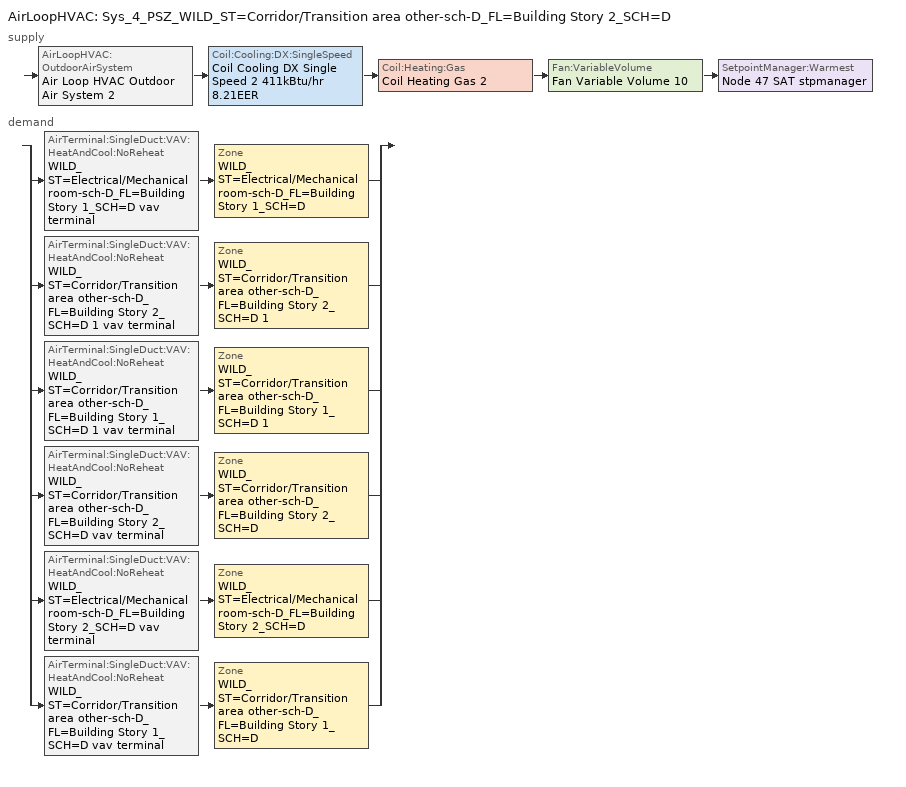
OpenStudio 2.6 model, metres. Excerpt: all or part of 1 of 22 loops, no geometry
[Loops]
AirLoopHVAC 'Sys_4_PSZ_WILD_ST=Corridor/Transition area other-sch-D_FL=Building Story 2_SCH=D'
 supply: AirLoopHVAC:OutdoorAirSystem 'Air Loop HVAC Outdoor Air System 2' > Coil:Cooling:DX:SingleSpeed 'Coil Cooling DX Single Speed 2 411kBtu/hr 8.21EER' > Coil:Heating:Gas 'Coil Heating Gas 2' > Fan:VariableVolume 'Fan Variable Volume 10' > SetpointManager:Warmest 'Node 47 SAT stpmanager'
 demand: split
  | AirTerminal:SingleDuct:VAV:HeatAndCool:NoReheat 'WILD_ST=Electrical/Mechanical room-sch-D_FL=Building Story 1_SCH=D vav terminal' > Zone 'WILD_ST=Electrical/Mechanical room-sch-D_FL=Building Story 1_SCH=D'
  | AirTerminal:SingleDuct:VAV:HeatAndCool:NoReheat 'WILD_ST=Corridor/Transition area other-sch-D_FL=Building Story 2_SCH=D 1 vav terminal' > Zone 'WILD_ST=Corridor/Transition area other-sch-D_FL=Building Story 2_SCH=D 1'
  | AirTerminal:SingleDuct:VAV:HeatAndCool:NoReheat 'WILD_ST=Corridor/Transition area other-sch-D_FL=Building Story 1_SCH=D 1 vav terminal' > Zone 'WILD_ST=Corridor/Transition area other-sch-D_FL=Building Story 1_SCH=D 1'
  | AirTerminal:SingleDuct:VAV:HeatAndCool:NoReheat 'WILD_ST=Corridor/Transition area other-sch-D_FL=Building Story 2_SCH=D vav terminal' > Zone 'WILD_ST=Corridor/Transition area other-sch-D_FL=Building Story 2_SCH=D'
  | AirTerminal:SingleDuct:VAV:HeatAndCool:NoReheat 'WILD_ST=Electrical/Mechanical room-sch-D_FL=Building Story 2_SCH=D vav terminal' > Zone 'WILD_ST=Electrical/Mechanical room-sch-D_FL=Building Story 2_SCH=D'
  | AirTerminal:SingleDuct:VAV:HeatAndCool:NoReheat 'WILD_ST=Corridor/Transition area other-sch-D_FL=Building Story 1_SCH=D vav terminal' > Zone 'WILD_ST=Corridor/Transition area other-sch-D_FL=Building Story 1_SCH=D'
[Sizing:Zone] Zone Cooling Design Supply Air Temperature Input Method=SupplyAirTemperature; Zone Cooling Design Supply Air Temperature {C}=13; Zone Cooling Design Supply Air Temperature Difference {deltaC}=11.11; Zone Heating Design Supply Air Temperature Input Method=SupplyAirTemperature; Zone Heating Design Supply Air Temperature {C}=43; Zone Heating Design Supply Air Temperature Difference {deltaC}=11.11; Zone Cooling Design Supply Air Humidity Ratio {kg-H2O/kg-air}=0.0085; Zone Heating Design Supply Air Humidity Ratio {kg-H2O/kg-air}=0.008; Zone Heating Sizing Factor=1.3; Zone Cooling Sizing Factor=1.1; Cooling Design Air Flow Method=DesignDay; Heating Design Air Flow Method=DesignDay; Account for Dedicated Outdoor Air System=No; Dedicated Outdoor Air System Control Strategy=NeutralSupplyAir; Dedicated Outdoor Air Low Setpoint Temperature for Design {C}=autosize; Dedicated Outdoor Air High Setpoint Temperature for Design {C}=autosize
WILD_ST=Corridor/Transition area other-sch-D_FL=Building Story 2_SCH=D; WILD_ST=Corridor/Transition area other-sch-D_FL=Building Story 1_SCH=D; WILD_ST=Corridor/Transition area other-sch-D_FL=Building Story 1_SCH=D 1; WILD_ST=Corridor/Transition area other-sch-D_FL=Building Story 2_SCH=D 1; WILD_ST=Electrical/Mechanical room-sch-D_FL=Building Story 1_SCH=D; WILD_ST=Electrical/Mechanical room-sch-D_FL=Building Story 2_SCH=D
[Zone equipment]
WILD_ST=Corridor/Transition area other-sch-D_FL=Building Story 2_SCH=D: WILD_ST=Corridor/Transition area other-sch-D_FL=Building Story 2_SCH=D erv doas, Zone HVAC Baseboard Convective Water 3, WILD_ST=Corridor/Transition area other-sch-D_FL=Building Story 2_SCH=D vav terminal
WILD_ST=Corridor/Transition area other-sch-D_FL=Building Story 1_SCH=D: WILD_ST=Corridor/Transition area other-sch-D_FL=Building Story 1_SCH=D erv doas, Zone HVAC Baseboard Convective Water 4, WILD_ST=Corridor/Transition area other-sch-D_FL=Building Story 1_SCH=D vav terminal
WILD_ST=Corridor/Transition area other-sch-D_FL=Building Story 1_SCH=D 1: WILD_ST=Corridor/Transition area other-sch-D_FL=Building Story 1_SCH=D 1 erv doas, Zone HVAC Baseboard Convective Water 5, WILD_ST=Corridor/Transition area other-sch-D_FL=Building Story 1_SCH=D 1 vav terminal
WILD_ST=Corridor/Transition area other-sch-D_FL=Building Story 2_SCH=D 1: WILD_ST=Corridor/Transition area other-sch-D_FL=Building Story 2_SCH=D 1 erv doas, Zone HVAC Baseboard Convective Water 6, WILD_ST=Corridor/Transition area other-sch-D_FL=Building Story 2_SCH=D 1 vav terminal
WILD_ST=Electrical/Mechanical room-sch-D_FL=Building Story 1_SCH=D: WILD_ST=Electrical/Mechanical room-sch-D_FL=Building Story 1_SCH=D erv doas, Zone HVAC Baseboard Convective Water 7, WILD_ST=Electrical/Mechanical room-sch-D_FL=Building Story 1_SCH=D vav terminal
WILD_ST=Electrical/Mechanical room-sch-D_FL=Building Story 2_SCH=D: WILD_ST=Electrical/Mechanical room-sch-D_FL=Building Story 2_SCH=D erv doas, Zone HVAC Baseboard Convective Water 8, WILD_ST=Electrical/Mechanical room-sch-D_FL=Building Story 2_SCH=D vav terminal
[AirLoopHVAC]
Sys_4_PSZ_WILD_ST=Corridor/Transition area other-sch-D_FL=Building Story 2_SCH=D: Availability Schedule=Sys_4_PSZ_WILD_ST=Corridor/Transition area other-sch-D_FL=Building Story 2_SCH=D Occ Sch; Design Supply Air Flow Rate {m3/s}=AutoSize
[Sizing:System]
Sys_4_PSZ_WILD_ST=Corridor/Transition area other-sch-D_FL=Building Story 2_SCH=D: Type of Load to Size On=Sensible; Design Outdoor Air Flow Rate {m3/s}=Autosize; Minimum System Air Flow Ratio=1; Preheat Design Temperature {C}=7; Preheat Design Humidity Ratio {kg-H2O/kg-Air}=0.008; Precool Design Temperature {C}=13; Precool Design Humidity Ratio {kg-H2O/kg-Air}=0.008; Central Cooling Design Supply Air Temperature {C}=13; Central Heating Design Supply Air Temperature {C}=43; Sizing Option=NonCoincident; 100% Outdoor Air in Cooling=No; 100% Outdoor Air in Heating=No; Central Cooling Design Supply Air Humidity Ratio {kg-H2O/kg-Air}=0.0085; Central Heating Design Supply Air Humidity Ratio {kg-H2O/kg-Air}=0.008; Cooling Design Air Flow Method=DesignDay; Cooling Design Air Flow Rate {m3/s}=0; Heating Design Air Flow Method=DesignDay; Heating Design Air Flow Rate {m3/s}=0; System Outdoor Air Method=ZoneSum; Zone Maximum Outdoor Air Fraction=1; Cooling Supply Air Flow Rate Per Floor Area {m3/s-m2}=0.00996765; Cooling Fraction of Autosized Cooling Supply Air Flow Rate=1; Cooling Supply Air Flow Rate Per Unit Cooling Capacity {m3/s-W}=3.94755e-05; Heating Supply Air Flow Rate Per Floor Area {m3/s-m2}=0.00996765; Heating Fraction of Autosized Heating Supply Air Flow Rate=1; Heating Fraction of Autosized Cooling Supply Air Flow Rate=1; Heating Supply Air Flow Rate Per Unit Heating Capacity {m3/s-W}=3.15882e-05; Cooling Design Capacity Method=CoolingDesignCapacity; Cooling Design Capacity {W}=autosize; Cooling Design Capacity Per Floor Area {W/m2}=234.7; Fraction of Autosized Cooling Design Capacity=1; Heating Design Capacity Method=HeatingDesignCapacity; Heating Design Capacity {W}=autosize; Heating Design Capacity Per Floor Area {W/m2}=157; Fraction of Autosized Heating Design Capacity=1; Central Cooling Capacity Control Method=OnOff
[Coil:Heating:Gas]
Coil Heating Gas 2: Availability Schedule=Always On Discrete; Gas Burner Efficiency=0.81; Nominal Capacity {W}=AutoSize; Parasitic Electric Load {W}=0; Part Load Fraction Correlation Curve=FURNACE-EFFPLR-NECB2011; Parasitic Gas Load {W}=0
[Coil:Cooling:DX:SingleSpeed]
Coil Cooling DX Single Speed 2 411kBtu/hr 8.21EER: Availability Schedule=Always On Discrete; Rated Total Cooling Capacity {W}=autosize; Rated Sensible Heat Ratio=autosize; Rated COP {W/W}=3.03977; Rated Air Flow Rate {m3/s}=autosize; Rated Evaporator Fan Power Per Volume Flow Rate {W/(m3/s)}=773.3; Total Cooling Capacity Function of Temperature Curve=DXCOOL-NECB2011-REF-CAPFT; Total Cooling Capacity Function of Flow Fraction Curve=DXCOOL-NECB2011-REF-CAPFFLOW; Energy Input Ratio Function of Temperature Curve=DXCOOL-NECB2011-REF-COOLEIRFT; Energy Input Ratio Function of Flow Fraction Curve=DXCOOL-NECB2011-REF-COOLEIRFFLOW; Part Load Fraction Correlation Curve=DXCOOL-NECB2011-REF-COOLPLFFPLR; Condenser Type=AirCooled; Evaporative Condenser Effectiveness=0; Evaporative Condenser Air Flow Rate {m3/s}=Autosize; Evaporative Condenser Pump Rated Power Consumption {W}=Autosize; Crankcase Heater Capacity {W}=0; Maximum Outdoor Dry-Bulb Temperature for Crankcase Heater Operation {C}=0; Basin Heater Capacity {W/K}=0; Basin Heater Setpoint Temperature {C}=10
[Controller:OutdoorAir]
Controller Outdoor Air 2: Minimum Outdoor Air Flow Rate {m3/s}=0; Maximum Outdoor Air Flow Rate {m3/s}=0; Economizer Control Type=DifferentialEnthalpy; Economizer Control Action Type=ModulateFlow; Lockout Type=NoLockout; Minimum Limit Type=FixedMinimum; Minimum Outdoor Air Schedule=Sys_4_PSZ_WILD_ST=Corridor/Transition area other-sch-D_FL=Building Story 2_SCH=D Occ Sch; Controller Mechanical Ventilation=Controller Mechanical Ventilation 2; High Humidity Control=No; Heat Recovery Bypass Control Type=BypassWhenOAFlowGreaterThanMinimum
[Controller:MechanicalVentilation]
Controller Mechanical Ventilation 2: Availability Schedule=Always On Discrete; System Outdoor Air Method=ZoneSum
[AirLoopHVAC:OutdoorAirSystem]
Air Loop HVAC Outdoor Air System 2: Controller=Controller Outdoor Air 2
[HeatExchanger:AirToAir:SensibleAndLatent] Availability Schedule=Always On Discrete; Nominal Supply Air Flow Rate {m3/s}=autosize; Sensible Effectiveness at 100% Heating Air Flow=0.76; Latent Effectiveness at 100% Heating Air Flow=0.75; Sensible Effectiveness at 75% Heating Air Flow=0.81; Latent Effectiveness at 75% Heating Air Flow=0.75; Sensible Effectiveness at 100% Cooling Air Flow=0.76; Latent Effectiveness at 100% Cooling Air Flow=0.75; Sensible Effectiveness at 75% Cooling Air Flow=0.81; Latent Effectiveness at 75% Cooling Air Flow=0.75; Nominal Electric Power {W}=0; Supply Air Outlet Temperature Control=No; Heat Exchanger Type=Rotary; Frost Control Type=ExhaustAirRecirculation; Threshold Temperature {C}=-23.3; Initial Defrost Time Fraction=0.167; Rate of Defrost Time Fraction Increase {1/K}=0.012; Economizer Lockout=No
WILD_ST=Electrical/Mechanical room-sch-D_FL=Building Story 1_SCH=D erv hx; WILD_ST=Corridor/Transition area other-sch-D_FL=Building Story 2_SCH=D 1 erv hx; WILD_ST=Corridor/Transition area other-sch-D_FL=Building Story 1_SCH=D 1 erv hx; WILD_ST=Corridor/Transition area other-sch-D_FL=Building Story 2_SCH=D erv hx; WILD_ST=Electrical/Mechanical room-sch-D_FL=Building Story 2_SCH=D erv hx; WILD_ST=Corridor/Transition area other-sch-D_FL=Building Story 1_SCH=D erv hx
[Fan:VariableVolume]
Fan Variable Volume 10: Availability Schedule=Always On Discrete; Fan Efficiency=0.75; Pressure Rise {Pa}=640; Maximum Flow Rate {m3/s}=Autosize; Fan Power Minimum Flow Rate Input Method=Fraction; Fan Power Minimum Flow Fraction=0.3; Fan Power Minimum Air Flow Rate {m3/s}=0; Motor Efficiency=0.9; Motor In Airstream Fraction=1; Fan Power Coefficient 1=0.0407599; Fan Power Coefficient 2=0.088045; Fan Power Coefficient 3=-0.0729261; Fan Power Coefficient 4=0.94374; Fan Power Coefficient 5=0
[SetpointManager:Warmest]
Node 47 SAT stpmanager: Control Variable=Temperature; Minimum Setpoint Temperature {C}=12; Maximum Setpoint Temperature {C}=35; Strategy=MaximumTemperature
[AirTerminal:SingleDuct:VAV:HeatAndCool:NoReheat] Availability Schedule=Always On Discrete; Maximum Air Flow Rate {m3/s}=autosize; Zone Minimum Air Flow Fraction=0.05
WILD_ST=Electrical/Mechanical room-sch-D_FL=Building Story 1_SCH=D vav terminal; WILD_ST=Corridor/Transition area other-sch-D_FL=Building Story 2_SCH=D 1 vav terminal; WILD_ST=Corridor/Transition area other-sch-D_FL=Building Story 1_SCH=D 1 vav terminal; WILD_ST=Corridor/Transition area other-sch-D_FL=Building Story 2_SCH=D vav terminal; WILD_ST=Electrical/Mechanical room-sch-D_FL=Building Story 2_SCH=D vav terminal; WILD_ST=Corridor/Transition area other-sch-D_FL=Building Story 1_SCH=D vav terminal
[ZoneHVAC:EnergyRecoveryVentilator:Controller] Temperature High Limit {C}=19; Temperature Low Limit {C}=13; Exhaust Air Temperature Limit=NoExhaustAirTemperatureLimit; Exhaust Air Enthalpy Limit=NoExhaustAirEnthalpyLimit; Time of Day Economizer Flow Control Schedule=Always Off Discrete; High Humidity Control Flag=No; High Humidity Outdoor Air Flow Ratio=1; Control High Indoor Humidity Based on Outdoor Humidity Ratio=Yes
Name | Electronic Enthalpy Limit Curve
WILD_ST=Electrical/Mechanical room-sch-D_FL=Building Story 1_SCH=D erv contr | Curve Cubic 13
WILD_ST=Corridor/Transition area other-sch-D_FL=Building Story 2_SCH=D 1 erv contr | Curve Cubic 14
WILD_ST=Corridor/Transition area other-sch-D_FL=Building Story 1_SCH=D 1 erv contr | Curve Cubic 15
WILD_ST=Corridor/Transition area other-sch-D_FL=Building Story 2_SCH=D erv contr | Curve Cubic 16
WILD_ST=Electrical/Mechanical room-sch-D_FL=Building Story 2_SCH=D erv contr | Curve Cubic 17
WILD_ST=Corridor/Transition area other-sch-D_FL=Building Story 1_SCH=D erv contr | Curve Cubic 18
[Fan:OnOff] Availability Schedule=Always On Discrete; Fan Efficiency=0.75; Pressure Rise {Pa}=200; Maximum Flow Rate {m3/s}=autosize; Motor Efficiency=0.9; Motor In Airstream Fraction=1
Name | Fan Power Ratio Function of Speed Ratio Curve | Fan Efficiency Ratio Function of Speed Ratio Curve
WILD_ST=Electrical/Mechanical room-sch-D_FL=Building Story 1_SCH=D erv sup fan | Fan On Off Power Curve 22 | Fan On Off Efficiency Curve 22
WILD_ST=Electrical/Mechanical room-sch-D_FL=Building Story 1_SCH=D erv exh fan | Fan On Off Power Curve 23 | Fan On Off Efficiency Curve 23
WILD_ST=Corridor/Transition area other-sch-D_FL=Building Story 2_SCH=D 1 erv sup fan | Fan On Off Power Curve 24 | Fan On Off Efficiency Curve 24
WILD_ST=Corridor/Transition area other-sch-D_FL=Building Story 2_SCH=D 1 erv exh fan | Fan On Off Power Curve 25 | Fan On Off Efficiency Curve 25
WILD_ST=Corridor/Transition area other-sch-D_FL=Building Story 1_SCH=D 1 erv sup fan | Fan On Off Power Curve 26 | Fan On Off Efficiency Curve 26
WILD_ST=Corridor/Transition area other-sch-D_FL=Building Story 1_SCH=D 1 erv exh fan | Fan On Off Power Curve 27 | Fan On Off Efficiency Curve 27
WILD_ST=Corridor/Transition area other-sch-D_FL=Building Story 2_SCH=D erv sup fan | Fan On Off Power Curve 28 | Fan On Off Efficiency Curve 28
WILD_ST=Corridor/Transition area other-sch-D_FL=Building Story 2_SCH=D erv exh fan | Fan On Off Power Curve 29 | Fan On Off Efficiency Curve 29
WILD_ST=Electrical/Mechanical room-sch-D_FL=Building Story 2_SCH=D erv sup fan | Fan On Off Power Curve 30 | Fan On Off Efficiency Curve 30
WILD_ST=Electrical/Mechanical room-sch-D_FL=Building Story 2_SCH=D erv exh fan | Fan On Off Power Curve 31 | Fan On Off Efficiency Curve 31
WILD_ST=Corridor/Transition area other-sch-D_FL=Building Story 1_SCH=D erv sup fan | Fan On Off Power Curve 32 | Fan On Off Efficiency Curve 32
WILD_ST=Corridor/Transition area other-sch-D_FL=Building Story 1_SCH=D erv exh fan | Fan On Off Power Curve 33 | Fan On Off Efficiency Curve 33
[ZoneHVAC:EnergyRecoveryVentilator] Availability Schedule=Sys_4_PSZ_WILD_ST=Corridor/Transition area other-sch-D_FL=Building Story 2_SCH=D Occ Sch; Supply Air Flow Rate {m3/s}=autosize; Exhaust Air Flow Rate {m3/s}=autosize; Ventilation Rate per Unit Floor Area {m3/s-m2}=0.0003048; Ventilation Rate per Occupant {m3/s-person}=0
Name | Heat Exchanger | Supply Air Fan | Exhaust Air Fan | Controller
WILD_ST=Electrical/Mechanical room-sch-D_FL=Building Story 1_SCH=D erv doas | WILD_ST=Electrical/Mechanical room-sch-D_FL=Building Story 1_SCH=D erv hx | WILD_ST=Electrical/Mechanical room-sch-D_FL=Building Story 1_SCH=D erv sup fan | WILD_ST=Electrical/Mechanical room-sch-D_FL=Building Story 1_SCH=D erv exh fan | WILD_ST=Electrical/Mechanical room-sch-D_FL=Building Story 1_SCH=D erv contr
WILD_ST=Corridor/Transition area other-sch-D_FL=Building Story 2_SCH=D 1 erv doas | WILD_ST=Corridor/Transition area other-sch-D_FL=Building Story 2_SCH=D 1 erv hx | WILD_ST=Corridor/Transition area other-sch-D_FL=Building Story 2_SCH=D 1 erv sup fan | WILD_ST=Corridor/Transition area other-sch-D_FL=Building Story 2_SCH=D 1 erv exh fan | WILD_ST=Corridor/Transition area other-sch-D_FL=Building Story 2_SCH=D 1 erv contr
WILD_ST=Corridor/Transition area other-sch-D_FL=Building Story 1_SCH=D 1 erv doas | WILD_ST=Corridor/Transition area other-sch-D_FL=Building Story 1_SCH=D 1 erv hx | WILD_ST=Corridor/Transition area other-sch-D_FL=Building Story 1_SCH=D 1 erv sup fan | WILD_ST=Corridor/Transition area other-sch-D_FL=Building Story 1_SCH=D 1 erv exh fan | WILD_ST=Corridor/Transition area other-sch-D_FL=Building Story 1_SCH=D 1 erv contr
WILD_ST=Corridor/Transition area other-sch-D_FL=Building Story 2_SCH=D erv doas | WILD_ST=Corridor/Transition area other-sch-D_FL=Building Story 2_SCH=D erv hx | WILD_ST=Corridor/Transition area other-sch-D_FL=Building Story 2_SCH=D erv sup fan | WILD_ST=Corridor/Transition area other-sch-D_FL=Building Story 2_SCH=D erv exh fan | WILD_ST=Corridor/Transition area other-sch-D_FL=Building Story 2_SCH=D erv contr
WILD_ST=Electrical/Mechanical room-sch-D_FL=Building Story 2_SCH=D erv doas | WILD_ST=Electrical/Mechanical room-sch-D_FL=Building Story 2_SCH=D erv hx | WILD_ST=Electrical/Mechanical room-sch-D_FL=Building Story 2_SCH=D erv sup fan | WILD_ST=Electrical/Mechanical room-sch-D_FL=Building Story 2_SCH=D erv exh fan | WILD_ST=Electrical/Mechanical room-sch-D_FL=Building Story 2_SCH=D erv contr
WILD_ST=Corridor/Transition area other-sch-D_FL=Building Story 1_SCH=D erv doas | WILD_ST=Corridor/Transition area other-sch-D_FL=Building Story 1_SCH=D erv hx | WILD_ST=Corridor/Transition area other-sch-D_FL=Building Story 1_SCH=D erv sup fan | WILD_ST=Corridor/Transition area other-sch-D_FL=Building Story 1_SCH=D erv exh fan | WILD_ST=Corridor/Transition area other-sch-D_FL=Building Story 1_SCH=D erv contr
[Schedule:Ruleset]
Sys_4_PSZ_WILD_ST=Corridor/Transition area other-sch-D_FL=Building Story 2_SCH=D Occ Sch: Default Day Schedule=Sys_4_PSZ_WILD_ST=Corridor/Transition area other-sch-D_FL=Building Story 2_SCH=D Occ Sch Default; Summer Design Day Schedule=Sys_4_PSZ_WILD_ST=Corridor/Transition area other-sch-D_FL=Building Story 2_SCH=D Occ Sch Summer Design Day; Winter Design Day Schedule=Sys_4_PSZ_WILD_ST=Corridor/Transition area other-sch-D_FL=Building Story 2_SCH=D Occ Sch Winter Design Day
[Schedule:Day]
Sys_4_PSZ_WILD_ST=Corridor/Transition area other-sch-D_FL=Building Story 2_SCH=D Occ Sch Default; Sys_4_PSZ_WILD_ST=Corridor/Transition area other-sch-D_FL=Building Story 2_SCH=D Occ Sch Winter Design Day; Sys_4_PSZ_WILD_ST=Corridor/Transition area other-sch-D_FL=Building Story 2_SCH=D Occ Sch Summer Design Day: 24, 0, 1
[Schedule:Rule] Schedule Ruleset=Sys_4_PSZ_WILD_ST=Corridor/Transition area other-sch-D_FL=Building Story 2_SCH=D Occ Sch; Date Specification Type=DateRange; Start Month=1; Start Day=1; End Month=12
Name | Rule Order | Day Schedule | Apply Monday | End Day | Apply Tuesday | Apply Wednesday | Apply Thursday | Apply Friday
Sys_4_PSZ_WILD_ST=Corridor/Transition area other-sch-D_FL=Building Story 2_SCH=D Occ Sch Monday Rule | 6 | Sys_4_PSZ_WILD_ST=Corridor/Transition area other-sch-D_FL=Building Story 2_SCH=D Occ Sch Monday | Yes | 25
Sys_4_PSZ_WILD_ST=Corridor/Transition area other-sch-D_FL=Building Story 2_SCH=D Occ Sch Tuesday Rule | 5 | Sys_4_PSZ_WILD_ST=Corridor/Transition area other-sch-D_FL=Building Story 2_SCH=D Occ Sch Tuesday |  | 26 | Yes
Sys_4_PSZ_WILD_ST=Corridor/Transition area other-sch-D_FL=Building Story 2_SCH=D Occ Sch Wednesday Rule | 4 | Sys_4_PSZ_WILD_ST=Corridor/Transition area other-sch-D_FL=Building Story 2_SCH=D Occ Sch Wednesday |  | 27 |  | Yes
Sys_4_PSZ_WILD_ST=Corridor/Transition area other-sch-D_FL=Building Story 2_SCH=D Occ Sch Thursday Rule | 3 | Sys_4_PSZ_WILD_ST=Corridor/Transition area other-sch-D_FL=Building Story 2_SCH=D Occ Sch Thursday |  | 28 |  |  | Yes
Sys_4_PSZ_WILD_ST=Corridor/Transition area other-sch-D_FL=Building Story 2_SCH=D Occ Sch Friday Rule | 2 | Sys_4_PSZ_WILD_ST=Corridor/Transition area other-sch-D_FL=Building Story 2_SCH=D Occ Sch Friday |  | 29 |  |  |  | Yes
[Schedule:Constant]
Name | Value
Always On Discrete | 1
Always Off Discrete | 0
[Curve:Biquadratic] Minimum Value of x=13; Maximum Value of x=24; Minimum Value of y=24; Maximum Value of y=46
Name | Coefficient1 Constant | Coefficient2 x | Coefficient3 x**2 | Coefficient4 y | Coefficient5 y**2 | Coefficient6 x*y
DXCOOL-NECB2011-REF-CAPFT | 0.867905 | 0.0142459 | 0.00055436 | -0.0075575 | 3.3e-05 | -0.0001918
DXCOOL-NECB2011-REF-COOLEIRFT | 0.116936 | 0.0284933 | -0.0004112 | 0.0214108 | 0.00016103 | -0.0006791
[Curve:Quadratic] Coefficient1 Constant=1; Coefficient2 x=0; Coefficient3 x**2=0; Minimum Value of x=0; Maximum Value of x=1
DXCOOL-NECB2011-REF-CAPFFLOW; DXCOOL-NECB2011-REF-COOLEIRFFLOW
[Curve:Cubic]
Name | Coefficient1 Constant | Coefficient2 x | Coefficient3 x**2 | Coefficient4 x**3 | Minimum Value of x | Maximum Value of x
DXCOOL-NECB2011-REF-COOLPLFFPLR | 0.0277 | 4.9151 | -8.184 | 4.2702 | 0.7 | 1
FURNACE-EFFPLR-NECB2011 | 0.7277 | 1.0667 | -1.5174 | 0.7282 | 0 | 1
Fan On Off Efficiency Curve 22; Fan On Off Efficiency Curve 23; Fan On Off Efficiency Curve 24; Fan On Off Efficiency Curve 25; Fan On Off Efficiency Curve 26; Fan On Off Efficiency Curve 27; Fan On Off Efficiency Curve 28; Fan On Off Efficiency Curve 29; Fan On Off Efficiency Curve 30; Fan On Off Efficiency Curve 31; Fan On Off Efficiency Curve 32; Fan On Off Efficiency Curve 33 | 1 | 0 | 0 | 0 | 0 | 1
Curve Cubic 13; Curve Cubic 14; Curve Cubic 15; Curve Cubic 16; Curve Cubic 17; Curve Cubic 18 | 0.013427 | -0.00047892 | 5.3352e-05 | -1.8103e-06 | 16.6 | 29.13
[Curve:Exponent] Coefficient1 Constant=1; Coefficient2 Constant=0; Coefficient3 Constant=0; Minimum Value of x=0; Maximum Value of x=1
Fan On Off Power Curve 22; Fan On Off Power Curve 23; Fan On Off Power Curve 24; Fan On Off Power Curve 25; Fan On Off Power Curve 26; Fan On Off Power Curve 27; Fan On Off Power Curve 28; Fan On Off Power Curve 29; Fan On Off Power Curve 30; Fan On Off Power Curve 31; Fan On Off Power Curve 32; Fan On Off Power Curve 33
